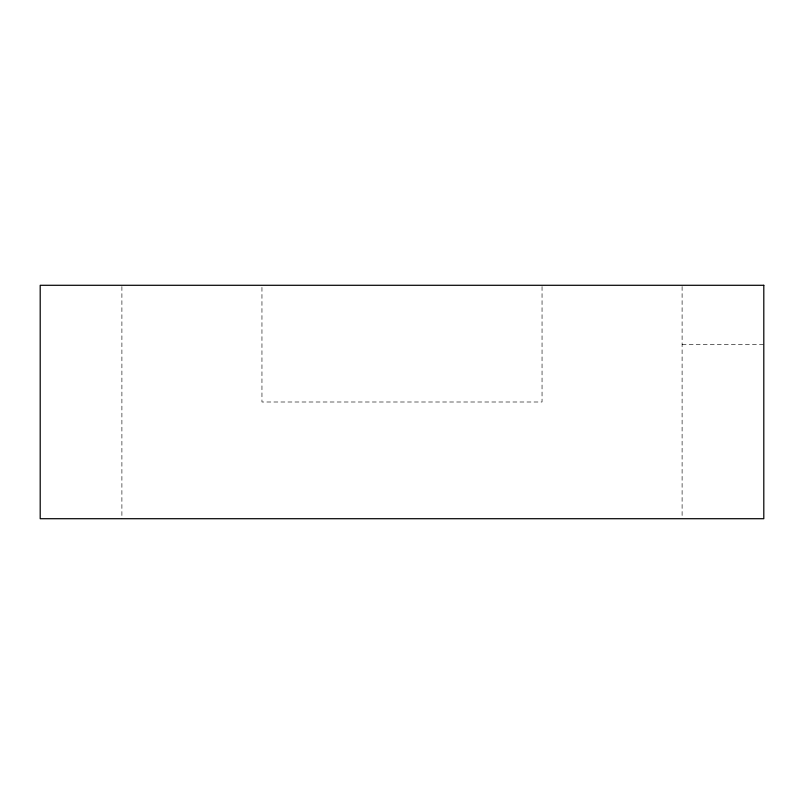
<?xml version="1.0" encoding="UTF-8"?>
<svg xmlns="http://www.w3.org/2000/svg" width="804" height="804" viewBox="0 0 804 804"><rect width="100%" height="100%" fill="white"/><g stroke="black" fill="none" stroke-linecap="round" stroke-linejoin="round"><path stroke-width="0.6" stroke-dasharray="4.02 3.01" d="M682.104 344.333L763.8 344.333M682.104 286.515L682.104 517.454M542.047 286.546L542.047 402L261.953 402L261.953 286.546M121.896 286.546L121.896 518.711"/><path stroke-width="1.21" d="M763.8 285.289L40.2 285.289L40.2 518.711L763.8 518.711L763.8 285.289"/></g></svg>
